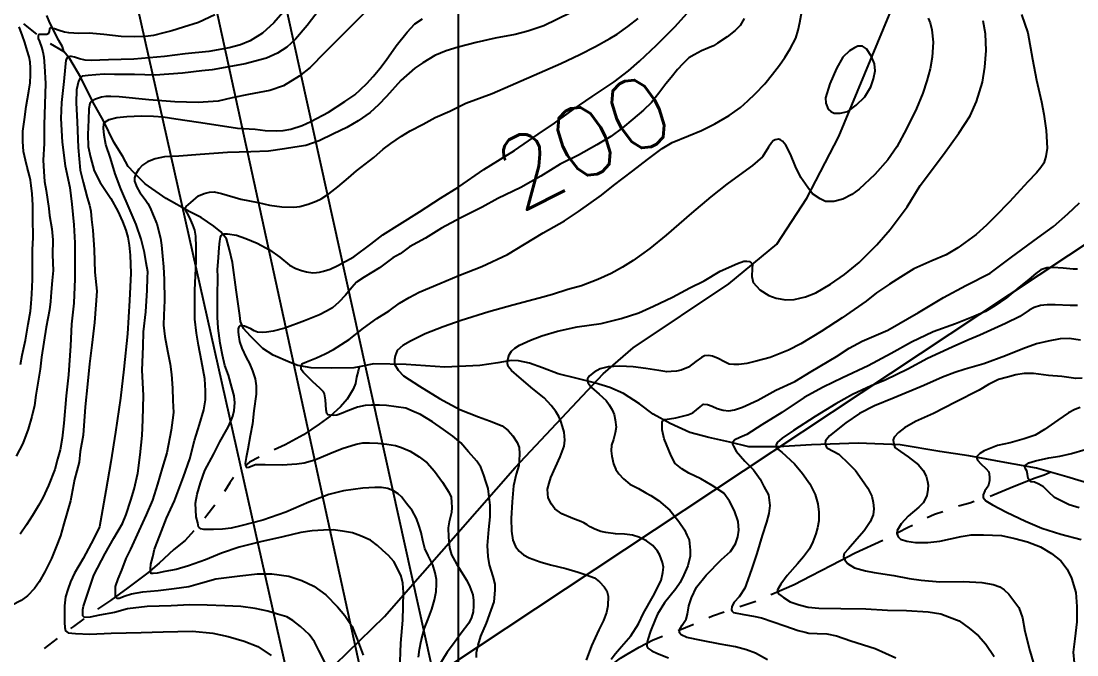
# Model space of a CAD drawing. Header units: millimetres. Extents: x 548366 to 1117317, y 7446967 to 14899125.
# Drawn here: x 556097 to 556733, y 7456739 to 7457121 of the extents above; entities that cross this region are included whole.
import ezdxf
from ezdxf.enums import TextEntityAlignment as Align

# ---------------------------------------------------------------- set-up
doc = ezdxf.new("R2010")
doc.units = ezdxf.units.MM
doc.header["$MEASUREMENT"] = 0
doc.linetypes.add('RIO_PERIODICO', pattern=[5.8, 3, -0.4, 0.4, -0.4, 0.4, -0.4, 0.4, -0.4])
for name, color, linetype in [('AQUEDUTO', 7, 'Continuous'), ('CURVA_INTERMEDIÁRIA', 32, 'Continuous'), ('CURVA_MESTRA', 36, 'Continuous'), ('ENERGIA', 7, 'Continuous'), ('MALHA_TM', 8, 'Continuous'), ('RADIAIS', 222, 'Continuous'), ('RIO_PERIÓDICO', 4, 'RIO_PERIODICO'), ('RIO_PERMANENTE', 4, 'Continuous'), ('TXT_CURVA_MESTRA', 7, 'Continuous')]:
    doc.layers.add(name, color=color, linetype=linetype)
doc.styles.add('ROMANS', font='romans.shx')

msp = doc.modelspace()

# ---------------------------------------------------------------- linework, layer by layer
at = {"layer": 'AQUEDUTO', "ltscale": 5}
msp.add_lwpolyline([(555922.08, 7456404.56), (556003.1, 7456464.32), (556066.84, 7456521.98), (556153.43, 7456607.28), (556203.94, 7456649.33), (556278.51, 7456726.22), (556315.79, 7456762.26), (556394.39, 7456852.03), (556447.31, 7456908.49), (556465.35, 7456924.11), (556523.07, 7456962.56), (556551.94, 7456986.58), (556569.97, 7457014.21), (556589.22, 7457051.46), (556693.39, 7457302.63), (556721.05, 7457355.49), (556741.5, 7457411.96)], dxfattribs=at)
at = {"layer": 'CURVA_INTERMEDIÁRIA'}
for points, elevation in [([(556276.42, 7457127.55), (556269.17, 7457118.22), (556262.03, 7457109.93), (556256.83, 7457105.14), (556251.27, 7457101.47), (556244.65, 7457098.63), (556231.74, 7457095.17), (556219.67, 7457092.97), (556212, 7457091.61), (556205.72, 7457090.85), (556193.97, 7457089.59), (556177.69, 7457088.33), (556165.2, 7457088.64), (556153.02, 7457088.64), (556146.93, 7457088.96), (556141.89, 7457088.54), (556137.16, 7457088.12), (556133.6, 7457087.6), (556132.65, 7457086.97), (556131.39, 7457084.66), (556130.24, 7457079.41), (556130.03, 7457071.65), (556130.55, 7457060.21), (556131.26, 7457044.71), (556132.41, 7457031.18), (556134.2, 7457023.83), (556136.72, 7457014.6), (556138.09, 7457010.11), (556138.83, 7457006.33), (556139.25, 7457001.3), (556140.09, 7456994.9), (556140.82, 7456983.04), (556141.35, 7456969.72), (556142.39, 7456958.29), (556141.87, 7456949.9), (556141.03, 7456939.41), (556139.45, 7456925.67), (556137.98, 7456914.55), (556136.81, 7456902.29), (556135.55, 7456888.65), (556134.19, 7456871.55), (556132.51, 7456861.58), (556131.77, 7456855.29), (556129.04, 7456844.8), (556126.52, 7456832), (556122.64, 7456818.15), (556120.54, 7456810.81), (556117.89, 7456804.31), (556115.27, 7456797.28), (556111.07, 7456789.1), (556107.81, 7456783.22), (556104.87, 7456779.13), (556100.78, 7456774.83), (556097, 7456772), (556091.02, 7456768.95)], 260), ([(556213.5, 7457124.6), (556203.73, 7457120.05), (556194.7, 7457117.24), (556187.6, 7457114.9), (556182.89, 7457113.75), (556176.51, 7457112.26), (556171.79, 7457111.68), (556165.09, 7457111.43), (556157.06, 7457111.68), (556146.63, 7457112.84), (556137.81, 7457113.54), (556131.69, 7457113.37), (556125.56, 7457113.7), (556122.91, 7457114.2), (556119.85, 7457115.19), (556117.03, 7457116.18), (556115.29, 7457116.68), (556114.55, 7457116.85), (556113.97, 7457116.1), (556113.72, 7457114.69), (556113.14, 7457113.29), (556112.4, 7457112.88), (556111.07, 7457112.71), (556108.92, 7457112.79), (556107.93, 7457112.79), (556107.35, 7457112.63), (556107.1, 7457111.8), (556107.18, 7457111.06), (556107.18, 7457110.31), (556108.01, 7457108.59), (556109.17, 7457105.2), (556110, 7457102.3), (556110.66, 7457099.16), (556110.91, 7457093.7), (556111.66, 7457083.28), (556111.08, 7457070.8), (556110.75, 7457058.39), (556110.83, 7457047.15), (556110.25, 7457037.17), (556110.58, 7457030.3), (556110.91, 7457024.18), (556111.91, 7457018.81), (556113.48, 7457008.07), (556113.98, 7457003.85), (556115.38, 7456995.74), (556115.96, 7456989.04), (556115.88, 7456980.11), (556116.21, 7456970.61), (556115.63, 7456964.66), (556115.05, 7456957.71), (556114.55, 7456952.09), (556113.97, 7456947.04), (556111.9, 7456936.55), (556110.66, 7456927.54), (556109.25, 7456918.44), (556108.26, 7456911.24), (556106.93, 7456902.83), (556105.77, 7456895.55), (556105.03, 7456889.43), (556103.29, 7456882.82), (556101.05, 7456875.07), (556097.9, 7456866.55), (556093.85, 7456858.78)], 280), ([(556257.26, 7457129.24), (556249.07, 7457119.9), (556242.14, 7457113.61), (556234.85, 7457108.93), (556229.08, 7457106.62), (556222.25, 7457104.73), (556209.86, 7457102.63), (556195.58, 7457101.17), (556183.19, 7457099.49), (556164.72, 7457098.02), (556149.42, 7457097.48), (556139.02, 7457097.16), (556135.45, 7457097.37), (556132.09, 7457098.21), (556128.94, 7457099.16), (556127.16, 7457099.47), (556126.32, 7457099.47), (556124.85, 7457098.84), (556123.9, 7457097.27), (556123.38, 7457093.18), (556122.54, 7457084.47), (556121.17, 7457071.88), (556120.74, 7457062.26), (556121.58, 7457047.89), (556123.47, 7457033.62), (556126.2, 7457020.73), (556127.46, 7457010.66), (556128.61, 7456998.17), (556129.24, 7456987.26), (556129.24, 7456979.08), (556129.14, 7456965.55), (556128.61, 7456951.07), (556127.14, 7456938.27), (556126.62, 7456925.37), (556125.36, 7456907.75), (556124.1, 7456895.16), (556122.52, 7456878.69), (556121.58, 7456869.77), (556120.42, 7456862.76), (556118.85, 7456856.99), (556117.17, 7456850.9), (556113.28, 7456841.25), (556110.03, 7456833.7), (556107.3, 7456829.19), (556103.83, 7456823.1), (556100.03, 7456817.45), (556096.35, 7456811.89)], 270), ([(556427.72, 7457125.74), (556411.66, 7457118.08), (556402, 7457114.82), (556394.34, 7457112.73), (556382.26, 7457110.52), (556370.82, 7457108.01), (556360.03, 7457105.23), (556352.79, 7457103.03), (556346.07, 7457100.09), (556338.72, 7457095.79), (556333.89, 7457092.54), (556325.49, 7457085.09), (556316.99, 7457075.54), (556312.16, 7457070.4), (556307.12, 7457065.89), (556299.91, 7457060.78), (556292.98, 7457056.69), (556285, 7457052.91), (556276.39, 7457048.72), (556268.41, 7457045.99), (556261.8, 7457044.94), (556255.5, 7457043.89), (556245.84, 7457042.63), (556235.27, 7457042.19), (556221.21, 7457041.66), (556204.72, 7457040.51), (556191.81, 7457039.57), (556183.2, 7457039.04), (556177.63, 7457037.89), (556173.01, 7457036.1), (556169.97, 7457034.01), (556167.74, 7457031.78), (556165.96, 7457028.84), (556165.22, 7457026.53), (556165.22, 7457024.54), (556166.48, 7457020.76), (556168.37, 7457017.61), (556171.52, 7457013.42), (556173.2, 7457011.11), (556174.67, 7457008.38), (556176.46, 7457004.08), (556178.56, 7456998.73), (556180.87, 7456990.15), (556181.49, 7456985.93), (556182.12, 7456979.33), (556182.65, 7456972.93), (556182.96, 7456965.27), (556183.17, 7456952.57), (556182.86, 7456943.76), (556182.64, 7456937.69), (556183.37, 7456930.97), (556185.05, 7456922.37), (556186.73, 7456914.19), (556187.47, 7456908.1), (556188.1, 7456899.82), (556188.31, 7456892.37), (556188.63, 7456885.24), (556188, 7456880.63), (556187.27, 7456874.44), (556184.54, 7456860.9), (556181.81, 7456851.67), (556179.08, 7456841.92), (556176.01, 7456832.29), (556172.13, 7456823.48), (556167.72, 7456813.93), (556162.68, 7456802.92), (556160.04, 7456797.27), (556157.32, 7456790.14), (556155.11, 7456785), (556153.54, 7456780.28), (556153.43, 7456777.76), (556153.43, 7456776.08), (556153.54, 7456774.61), (556153.96, 7456773.77), (556154.59, 7456773.25), (556155.95, 7456773.25), (556159.62, 7456774.82), (556163.4, 7456775.97), (556170.12, 7456777.23), (556179.47, 7456777.86), (556189.02, 7456779.12), (556197.84, 7456780.38), (556204.88, 7456782.37), (556214.09, 7456784.9), (556228.68, 7456786.69), (556239.18, 7456788.05), (556247.89, 7456788.05), (556258.08, 7456786.58), (556265.95, 7456783.96), (556273.09, 7456780.5), (556280.3, 7456775.42), (556287.33, 7456768.18), (556291.85, 7456762.83), (556296.26, 7456756.32), (556299.3, 7456748.66), (556302.77, 7456739.01)], 230), ([(556336.17, 7456737.74), (556336.75, 7456742.44), (556337.74, 7456747.71), (556339.88, 7456755.21), (556341.78, 7456760.38), (556344.26, 7456766.73), (556345.91, 7456772.24), (556346.81, 7456777.27), (556347.06, 7456781.72), (556346.98, 7456784.6), (556346.24, 7456788.55), (556344.75, 7456793.33), (556342, 7456799), (556340.02, 7456803.28), (556338.7, 7456808.14), (556337.8, 7456812.92), (556336.48, 7456817.29), (556335, 7456821.24), (556332.36, 7456826.1), (556328.98, 7456830.3), (556325.99, 7456834.39), (556323.85, 7456836.2), (556321.05, 7456837.93), (556317.67, 7456839.33), (556313.96, 7456839.91), (556309.92, 7456839.99), (556302.75, 7456839.5), (556290.96, 7456837.93), (556282.14, 7456835.79), (556270.04, 7456831.07), (556256.19, 7456825.06), (556242.34, 7456820.36), (556229.23, 7456816.91), (556223.32, 7456815.48), (556218.21, 7456814.98), (556212.69, 7456814.74), (556207, 7456814.74), (556205.19, 7456815.07), (556204.2, 7456815.81), (556203.7, 7456816.3), (556203.29, 7456818.61), (556202.22, 7456822.4), (556201.89, 7456830.55), (556202.97, 7456836.05), (556204.95, 7456842.88), (556207.5, 7456850.13), (556212.94, 7456860.18), (556216.59, 7456867.49), (556220.71, 7456874.9), (556221.95, 7456877.21), (556222.44, 7456878.2), (556223.1, 7456880.03), (556224.34, 7456882.91), (556225.08, 7456886.45), (556225.57, 7456891.07), (556225.24, 7456895.27), (556223.76, 7456900.29), (556221.7, 7456907.62), (556219.47, 7456913.45), (556218.23, 7456919.71), (556216.66, 7456926.87), (556215.59, 7456935.93), (556215.18, 7456942.58), (556215.18, 7456954.93), (556215.35, 7456966.96), (556215.18, 7456971.06), (556215.84, 7456978.48), (556216.17, 7456984.57), (556216.5, 7456988.36), (556216.99, 7456990.67), (556217.32, 7456991.66), (556217.9, 7456992.4), (556219.22, 7456992.81), (556221.12, 7456992.81), (556226.56, 7456991.99), (556232.16, 7456990.01), (556239.01, 7456987.21), (556246.42, 7456983.17), (556252.69, 7456978.72), (556258.54, 7456973.78), (556262.4, 7456971.86), (556265.69, 7456970.7), (556268.83, 7456969.88), (556272.62, 7456969.3), (556274.68, 7456969.39), (556276.58, 7456969.63), (556278.97, 7456970.21), (556283.01, 7456971.44), (556287.62, 7456973.59), (556297.18, 7456978.86), (556307.41, 7456986.6), (556314.63, 7456992.1), (556324.85, 7456998.61), (556336.81, 7457006.02), (556349.42, 7457014.26), (556360.47, 7457021.09), (556375.53, 7457031.46), (556393.92, 7457042.99), (556408.18, 7457052.79), (556418.07, 7457059.47), (556429.26, 7457067.69), (556440.8, 7457075.43), (556453.91, 7457084.33), (556462.56, 7457090.92), (556469.24, 7457096.68), (556479.51, 7457106.4), (556490.72, 7457117.52), (556499.63, 7457127.41)], 210), ([(556371.16, 7456737.64), (556371.16, 7456740.54), (556372.13, 7456744.99), (556373.75, 7456750.4), (556377.07, 7456758.31), (556379.98, 7456766.07), (556381.68, 7456771.08), (556382.33, 7456778.11), (556382.25, 7456781.83), (556381.11, 7456786.35), (556378.84, 7456793.36), (556378.12, 7456798.37), (556377.79, 7456805.08), (556378.52, 7456814.61), (556379.33, 7456822.26), (556379.41, 7456829.3), (556378.77, 7456834.14), (556378.2, 7456839.4), (556376.74, 7456843.6), (556375.45, 7456847.4), (556373.81, 7456852.23), (556371.31, 7456855.87), (556366.37, 7456861.53), (556361.6, 7456866.86), (556356.83, 7456870.9), (556351.17, 7456874.94), (556344.7, 7456879.63), (556337.38, 7456883.88), (556333.66, 7456885.65), (556328.56, 7456887.67), (556322.74, 7456888.64), (556317, 7456889.37), (556312.63, 7456889.61), (556307.86, 7456889.61), (556303.97, 7456889.45), (556299.53, 7456888.4), (556293.54, 7456886.22), (556289.85, 7456884.59), (556286.94, 7456883.54), (556285.08, 7456883.38), (556282.98, 7456883.46), (556281.52, 7456883.78), (556280.96, 7456884.59), (556280.55, 7456886.78), (556280.47, 7456889.85), (556280.15, 7456892.76), (556279.5, 7456896.36), (556278.93, 7456897.57), (556276.99, 7456899.51), (556272.38, 7456903.88), (556266.96, 7456909.21), (556265.51, 7456910.99), (556265.43, 7456911.96), (556265.43, 7456913.17), (556266.32, 7456914.71), (556268.74, 7456915.76), (556274.73, 7456918.1), (556279.9, 7456920.45), (556284.92, 7456923.19), (556294.42, 7456929.15), (556303.15, 7456935.86), (556311.08, 7456941.76), (556318.52, 7456946.28), (556324.67, 7456950.97), (556330.49, 7456954.36), (556336.61, 7456957.57), (556349.06, 7456962.91), (556360.38, 7456967.68), (556374.22, 7456973.17), (556389.75, 7456980.28), (556400.08, 7456986.46), (556411.24, 7456993.25), (556424.1, 7457000.61), (556432.6, 7457006.27), (556446.39, 7457015.94), (556453.67, 7457021.76), (556465.16, 7457030.65), (556474.06, 7457037.52), (556482.83, 7457044.12), (556488.9, 7457047.84), (556498.68, 7457051.72), (556506.61, 7457055.03), (556514.7, 7457059.07), (556523.19, 7457063.92), (556530.15, 7457068.77), (556534.57, 7457072.86), (556538.94, 7457077.15), (556544.68, 7457083.05), (556549.37, 7457088.95), (556553.66, 7457094.28), (556556.76, 7457099.02), (556559.91, 7457104.11), (556563.31, 7457110.58), (556564.84, 7457115.34), (556565.9, 7457120.03), (556567.03, 7457126.71)], 190), ([(556699.2, 7457124.82), (556703.13, 7457113.78), (556705.97, 7457097.93), (556708.32, 7457085.32), (556711.38, 7457072.33), (556712.75, 7457064.89), (556714.22, 7457054.92), (556714.8, 7457044.36), (556713.92, 7457039.37), (556712.75, 7457035.36), (556710.99, 7457032.62), (556708.34, 7457029.49), (556703.03, 7457024.14), (556692.16, 7457012.11), (556683.36, 7457003.21), (556678.31, 7456997.87), (556671.95, 7456992.3), (556660.89, 7456984.38), (556653.84, 7456980.08), (556645.33, 7456976.56), (556634.46, 7456971.57), (556626.34, 7456966.68), (556619.78, 7456962.38), (556612.05, 7456957.29), (556605.84, 7456952.22), (556591.25, 7456942.15), (556578.73, 7456933.94), (556566.39, 7456926.5), (556558.97, 7456922.67), (556547.91, 7456918.18), (556539.5, 7456916.02), (556533.82, 7456914.56), (556529.03, 7456913.97), (556525.99, 7456913.97), (556523.35, 7456914.26), (556520.51, 7456915.63), (556516.6, 7456917.69), (556513.27, 7456919.15), (556510.92, 7456919.54), (556508.47, 7456919.35), (556506.52, 7456918.37), (556503.19, 7456915.93), (556498.74, 7456912.44), (556494.34, 7456910.68), (556491.6, 7456910), (556488.27, 7456909.8), (556485.63, 7456909.61), (556480.93, 7456910.39), (556473.1, 7456911.66), (556465.37, 7456912.74), (556457.34, 7456913.13), (556450.3, 7456912.74), (556445.6, 7456911.37), (556441.98, 7456909.41), (556439.24, 7456907.26), (556437.96, 7456905.4), (556437.96, 7456904.13), (556438.36, 7456902.76), (556440.31, 7456900.22), (556445.01, 7456896.21), (556449.12, 7456892.4), (556450.98, 7456889.76), (556452.84, 7456886.72), (556454.02, 7456883.89), (556454.7, 7456880.76), (556455.19, 7456876.36), (556454.7, 7456872.86), (556453.53, 7456868.85), (556452.45, 7456865.52), (556452.16, 7456862.1), (556452.65, 7456858.77), (556453.62, 7456854.18), (556455.09, 7456850.85), (556456.85, 7456848.12), (556459.59, 7456845.28), (556463.41, 7456842.05), (556468.7, 7456839.31), (556473.1, 7456836.77), (556476.13, 7456835.11), (556480.67, 7456832.1), (556487.52, 7456826.43), (556493, 7456819.58), (556496.33, 7456814.4), (556497.7, 7456811.27), (556499.17, 7456808.53), (556499.36, 7456806.18), (556499.75, 7456802.27), (556499.75, 7456798.69), (556498.38, 7456792.73), (556496.03, 7456787.45), (556493.78, 7456782.85), (556491.14, 7456779.04), (556484.39, 7456770.53), (556480.18, 7456763.78), (556478.9, 7456760.98), (556475.96, 7456753.45), (556474.2, 7456748.36), (556473.61, 7456745.82), (556473.71, 7456744.35), (556474.3, 7456743.18), (556476.65, 7456741.61), (556480.07, 7456739.95), (556486.73, 7456737.31)], 160), ([(556096.56, 7456914.01), (556097.52, 7456919.64), (556099.53, 7456928.72), (556101.06, 7456938.28), (556102.44, 7456946.22), (556102.84, 7456950.8), (556103.4, 7456956.5), (556103.81, 7456965.26), (556103.73, 7456974.26), (556103.73, 7456983.34), (556104.05, 7456990.33), (556103.89, 7457002.3), (556103.89, 7457010.1), (556103.57, 7457016.76), (556102.92, 7457021.82), (556102.44, 7457025.11), (556101.88, 7457027.69), (556100.43, 7457032.99), (556099.47, 7457037.09), (556098.33, 7457042.28), (556097.93, 7457048.39), (556097.93, 7457054.66), (556098.9, 7457061.65), (556100.02, 7457069.36), (556101.57, 7457078.76), (556102.37, 7457083.66), (556102.61, 7457088.48), (556102.61, 7457092.74), (556102.37, 7457096.04), (556101.65, 7457099.33), (556100.52, 7457103.11), (556099.07, 7457107.91), (556097.62, 7457111.93), (556095.69, 7457117.39)], 290), ([(556280.91, 7456732.44), (556276.24, 7456741.86), (556273.62, 7456747), (556270.26, 7456751.51), (556265.12, 7456756.23), (556260.5, 7456759.9), (556256.93, 7456762.1), (556251.36, 7456763.78), (556245.38, 7456765.46), (556237.92, 7456767.14), (556229.1, 7456768.29), (556219.55, 7456768.71), (556208.84, 7456769.03), (556198.46, 7456769.23), (556187.33, 7456768.7), (556172.84, 7456768.28), (556160.87, 7456766.92), (556153.21, 7456764.71), (556144.18, 7456763.14), (556138.4, 7456761.99), (556135.04, 7456761.78), (556134.1, 7456762.72), (556133.99, 7456764.29), (556134.1, 7456766.5), (556134.51, 7456768.55), (556136.19, 7456773.9), (556140.7, 7456787.23), (556147.42, 7456800.23), (556152.67, 7456809.47), (556157.92, 7456818.28), (556160.05, 7456823.63), (556162.99, 7456832.33), (556164.98, 7456838.94), (556167.08, 7456848.7), (556168.65, 7456859.71), (556169.81, 7456871.35), (556170.13, 7456880.79), (556170.65, 7456895.48), (556169.81, 7456910.69), (556170.45, 7456924.95), (556170.66, 7456933.66), (556172.02, 7456945.72), (556172.76, 7456958.83), (556172.97, 7456966.18), (556173.18, 7456969.96), (556172.22, 7456975.19), (556171.27, 7456981.59), (556169.17, 7456989.46), (556166.23, 7456998.27), (556162.45, 7457006.87), (556156.89, 7457019.78), (556153.56, 7457028.89), (556150.62, 7457038.34), (556147.99, 7457046.62), (556146.84, 7457052.08), (556146.42, 7457056.38), (556146.63, 7457058.9), (556147.36, 7457060.05), (556149.99, 7457061.63), (556154.61, 7457062.78), (556160.49, 7457063.41), (556169.41, 7457063.72), (556176.55, 7457063.62), (556182.33, 7457063.2), (556190.1, 7457061.94), (556203.64, 7457059.95), (556212.94, 7457058.68), (556227.22, 7457056.48), (556237.83, 7457055.74), (556243.92, 7457055.01), (556250.53, 7457054.8), (556254.63, 7457054.9), (556259.35, 7457055.85), (556266.07, 7457057.95), (556271.28, 7457060.43), (556281.99, 7457066.09), (556291.86, 7457072.49), (556297.84, 7457076.48), (556301.31, 7457079.73), (556305.08, 7457083.19), (556308.86, 7457087.49), (556312.85, 7457092.22), (556316.74, 7457097.25), (556322.76, 7457106.04), (556329.27, 7457114.12), (556334, 7457119.16), (556338.62, 7457122.3)], 240), ([(556324.85, 7456729.86), (556325.58, 7456746.23), (556326.84, 7456760.18), (556327.05, 7456776.85), (556326.84, 7456782.31), (556325.79, 7456786.5), (556323.69, 7456790.81), (556321.38, 7456795.42), (556318.02, 7456798.99), (556314.76, 7456802.03), (556311.51, 7456805.07), (556307.21, 7456808.22), (556301.33, 7456810.95), (556296.52, 7456812.63), (556290.43, 7456813.78), (556284.76, 7456814.41), (556278.88, 7456814.31), (556272.06, 7456813.89), (556265.23, 7456812.84), (556254.42, 7456810.32), (556240.98, 7456807.28), (556228.17, 7456804.13), (556217.6, 7456800.43), (556207.95, 7456796.34), (556197.66, 7456792.78), (556190.2, 7456790.68), (556183.48, 7456789.31), (556178.76, 7456788.37), (556176.34, 7456788.26), (556175.29, 7456788.26), (556174.77, 7456789.52), (556174.77, 7456791.1), (556175.08, 7456793.82), (556176.24, 7456798.23), (556177.29, 7456802.91), (556180.33, 7456810.98), (556184.43, 7456821.47), (556189.15, 7456831.86), (556194.63, 7456846.33), (556198.41, 7456857.34), (556201.24, 7456868.25), (556204.29, 7456878.01), (556206.91, 7456886.82), (556207.96, 7456892.7), (556207.86, 7456898.24), (556207.44, 7456905.48), (556206.6, 7456910.94), (556205.44, 7456916.29), (556203.76, 7456925.73), (556202.5, 7456932.86), (556201.57, 7456941.45), (556201.47, 7456958.76), (556202.31, 7456976.28), (556202.31, 7456984.64), (556202, 7456991.25), (556201.47, 7456995.03), (556200.32, 7456998.07), (556198.43, 7457002.37), (556196.96, 7457005.31), (556195.91, 7457007.3), (556195.7, 7457008.35), (556196.22, 7457009.19), (556199.16, 7457011.61), (556203.68, 7457015.7), (556207.14, 7457017.06), (556210.39, 7457017.8), (556213.23, 7457018), (556217.53, 7457017.06), (556229.19, 7457013.7), (556239.58, 7457011.61), (556246.47, 7457009.93), (556253.93, 7457008.98), (556261.07, 7457008.77), (556264.74, 7457009.3), (556269.68, 7457010.56), (556274.51, 7457012.34), (556277.55, 7457013.91), (556282.17, 7457016.85), (556287.53, 7457021.05), (556294.03, 7457026.5), (556298.92, 7457030.75), (556309.21, 7457038.73), (556314.98, 7457043.76), (556319.5, 7457047.23), (556326.01, 7457051.63), (556331.26, 7457054.78), (556338.92, 7457058.87), (556346.17, 7457062.75), (556355.05, 7457066.7), (556364.6, 7457071.42), (556380.45, 7457077.19), (556391.58, 7457082.12), (556412.16, 7457091.04), (556421.88, 7457095.4), (556433.33, 7457100.75), (556442.67, 7457105.58), (556451.49, 7457110.3), (556455.9, 7457113.03), (556462.2, 7457117.54), (556468.39, 7457122.36)], 220), ([(556643.08, 7457122.66), (556644.36, 7457119.73), (556645.34, 7457115.62), (556646.12, 7457108.19), (556645.44, 7457099.1), (556644.36, 7457092.15), (556642.21, 7457084.92), (556639.86, 7457077.39), (556636.03, 7457068.22), (556629.96, 7457056), (556624.18, 7457045.14), (556618.9, 7457037.32), (556610.93, 7457028.55), (556601.54, 7457019.55), (556597.13, 7457016.42), (556591.75, 7457013.68), (556586.37, 7457012.21), (556581.18, 7457012.31), (556577.98, 7457013.73), (556573.48, 7457016.86), (556570.54, 7457020.57), (556566.43, 7457026.64), (556563.2, 7457033.38), (556560.17, 7457040.72), (556557.43, 7457046.2), (556555.37, 7457048.64), (556554.1, 7457049.42), (556552.93, 7457049.72), (556550.97, 7457049.32), (556549.8, 7457048.74), (556548.82, 7457047.56), (556546.86, 7457045.02), (556543.24, 7457039.15), (556537.27, 7457033.87), (556529.24, 7457028.1), (556521.9, 7457022.63), (556512.17, 7457014.94), (556500.62, 7457005.16), (556485.26, 7456991.86), (556475.51, 7456983.87), (556465.43, 7456976.63), (556459.07, 7456972.62), (556452.22, 7456968.91), (556444.19, 7456965.19), (556434.31, 7456961.48), (556426.09, 7456959.13), (556416.79, 7456956.2), (556408.91, 7456953.99), (556392.96, 7456949.88), (556378.57, 7456945.68), (556361.87, 7456940.46), (556351, 7456936.65), (556340.24, 7456932.54), (556331.43, 7456928.14), (556326.83, 7456925.6), (556323.4, 7456922.47), (556322.13, 7456919.34), (556321.74, 7456916.99), (556321.74, 7456914.16), (556323.89, 7456910.63), (556327.06, 7456907.25), (556336.75, 7456901.09), (556348.78, 7456893.56), (556361.02, 7456886.91), (556372.23, 7456882.47), (556378.89, 7456880.22), (556386.62, 7456877.1), (556390.14, 7456874.36), (556393.08, 7456871.03), (556395.62, 7456867.02), (556396.8, 7456864.09), (556397.09, 7456860.18), (556396.79, 7456856.3), (556396.5, 7456853.17), (556394.93, 7456848.09), (556393.46, 7456841.04), (556392.68, 7456831.27), (556391.99, 7456821.32), (556392.09, 7456813.6), (556393.07, 7456808.32), (556394.64, 7456804.41), (556396.79, 7456801.57), (556399.43, 7456799.42), (556402.86, 7456797.66), (556409.42, 7456795.31), (556415.68, 7456793.35), (556424.88, 7456791.2), (556432.41, 7456789.05), (556437.17, 7456787.37), (556442.16, 7456785.51), (556445.09, 7456783.16), (556448.03, 7456780.13), (556449.6, 7456777.79), (556450.38, 7456774.56), (556450.28, 7456768.69), (556449.29, 7456764.7), (556447.63, 7456759.81), (556444.79, 7456754.24), (556440.29, 7456744.65), (556437.06, 7456735.95)], 180), ([(556452.26, 7456736.55), (556454.8, 7456739.97), (556458.52, 7456744.18), (556464.1, 7456750.73), (556468.7, 7456757.96), (556471.74, 7456764.3), (556477.41, 7456774.56), (556482.21, 7456784.05), (556483.38, 7456788.84), (556483.77, 7456791.97), (556483.09, 7456794.9), (556481.43, 7456799.21), (556480.15, 7456801.55), (556477.22, 7456804.98), (556473.5, 7456807.91), (556468.9, 7456810.06), (556465.08, 7456811.33), (556460.31, 7456811.79), (556454.83, 7456812.08), (556448.96, 7456812.96), (556445.92, 7456813.45), (556442.4, 7456814.82), (556439.56, 7456816.28), (556437.8, 7456817.46), (556435.84, 7456818.63), (556433.89, 7456819.61), (556429.19, 7456821.37), (556422.53, 7456824.11), (556418.23, 7456827.04), (556416.17, 7456829.88), (556414.31, 7456833.69), (556414.02, 7456836.23), (556413.92, 7456838.97), (556414.8, 7456842.69), (556415.8, 7456846), (556421.48, 7456858.42), (556423.83, 7456864.78), (556424.22, 7456868.4), (556423.83, 7456873.39), (556422.85, 7456876.81), (556421.97, 7456879.94), (556420.7, 7456882.77), (556418.94, 7456885.81), (556416, 7456889.33), (556411.95, 7456893.92), (556405.1, 7456899.49), (556396.88, 7456906.33), (556392.18, 7456910.44), (556390.13, 7456912.89), (556389.84, 7456914.74), (556389.84, 7456916.11), (556390.81, 7456919.93), (556392.09, 7456922.18), (556394.14, 7456923.94), (556396.98, 7456925.7), (556403.54, 7456928.63), (556410.49, 7456931.37), (556419.88, 7456934.11), (556431.63, 7456936.65), (556446.1, 7456938.75), (556458.23, 7456941.68), (556468.9, 7456945.2), (556477.61, 7456949.12), (556489.06, 7456954.59), (556499.63, 7456960.17), (556508.2, 7456964.36), (556517.89, 7456970.22), (556528.36, 7456974.82), (556532.18, 7456976.19), (556533.94, 7456976.19), (556535.41, 7456975.99), (556536.49, 7456975.31), (556537.37, 7456974.43), (556537.2, 7456971.81), (556536.9, 7456967.02), (556537.69, 7456963.5), (556541.8, 7456959), (556547.18, 7456955.57), (556551.49, 7456953.91), (556557.36, 7456953.03), (556562.45, 7456953.13), (556569.3, 7456954.89), (556575.37, 7456957.24), (556584.33, 7456962.4), (556592.65, 7456968.17), (556601.55, 7456975.5), (556612.22, 7456986.16), (556620.24, 7456995.26), (556630.46, 7457008.93), (556638.19, 7457021.83), (556652.38, 7457040.61), (556661.51, 7457053.32), (556668.36, 7457063.78), (556672.28, 7457072.48), (556675.8, 7457084.12), (556677.17, 7457093.02), (556677.94, 7457103.08), (556677.54, 7457113.16), (556676.17, 7457120.98)], 170), ([(556598.81, 7457104.69), (556595.77, 7457102.99), (556591.79, 7457099.2), (556587.81, 7457092.37), (556583.83, 7457083.09), (556581.36, 7457074.56), (556581.55, 7457071.34), (556582.88, 7457067.74), (556584.4, 7457066.41), (556586.48, 7457065.47), (556590.09, 7457065.47), (556594.64, 7457066.41), (556599.76, 7457070.2), (556604.88, 7457075.32), (556608.48, 7457081.19), (556610.19, 7457086.12), (556611.14, 7457090.86), (556610.76, 7457095.03), (556609.05, 7457099.57), (556606.02, 7457104.12), (556603.55, 7457105.83), (556600.71, 7457105.83), (556598.81, 7457104.69)], 190), ([(556733.1, 7456971.45), (556730.46, 7456971.45), (556724.29, 7456972.14), (556718.22, 7456972.53), (556714.6, 7456972.33), (556710.98, 7456971.16), (556707.85, 7456968.81), (556703.93, 7456965.39), (556697.9, 7456960.55), (556690.27, 7456954.19), (556683.22, 7456949.4), (556677.54, 7456945.98), (556670.69, 7456942.95), (556659.54, 7456938.64), (556646.03, 7456933.75), (556633.01, 7456927.59), (556620.91, 7456920.68), (556606.92, 7456913.35), (556591.55, 7456906.02), (556579.81, 7456900.34), (556568.4, 7456894.12), (556554.9, 7456885.22), (556542.96, 7456877.79), (556533.96, 7456871.92), (556529.65, 7456870.16), (556526.62, 7456868.79), (556525.44, 7456867.33), (556525.34, 7456866.06), (556525.83, 7456864.78), (556527.4, 7456861.95), (556532.78, 7456855.93), (556537.97, 7456850.55), (556541.88, 7456845.07), (556544.23, 7456840.67), (556546.87, 7456835.49), (556547.75, 7456829.06), (556547.16, 7456824.27), (556545.7, 7456819.09), (556543.15, 7456811.07), (556539.92, 7456800.21), (556536.99, 7456791.12), (556534.52, 7456784.3), (556532.66, 7456779.41), (556529.24, 7456774.13), (556526.2, 7456771), (556524.83, 7456768.27), (556524.74, 7456766.41), (556524.93, 7456765.63), (556525.81, 7456764.75), (556532.08, 7456763.57), (556537.85, 7456762.59), (556542.65, 7456761.42), (556549.75, 7456759.15), (556556.79, 7456756.7), (556564.72, 7456753.77), (556569.12, 7456752.79), (556571.28, 7456752.3), (556576.27, 7456752.11), (556582.04, 7456751.91), (556587.82, 7456750.74), (556596.43, 7456747.61), (556611.26, 7456742.97), (556623.59, 7456737.5)], 140), ([(556732.95, 7456949.61), (556728.66, 7456949.5), (556719.56, 7456950.08), (556714.76, 7456949.98), (556710.65, 7456949.5), (556706.84, 7456948.32), (556703.9, 7456946.76), (556698.22, 7456942.94), (556689.61, 7456938.74), (556674.25, 7456931.8), (556666.94, 7456928.8), (556657.45, 7456924.4), (556642.67, 7456917.75), (556630.83, 7456911.2), (556617.13, 7456904.65), (556608.84, 7456901.27), (556597.49, 7456896.09), (556587.51, 7456890.42), (556574.98, 7456882.69), (556561.96, 7456874.38), (556555.11, 7456869.68), (556552.18, 7456867.14), (556551.59, 7456865.58), (556551.59, 7456864.4), (556552.57, 7456863.03), (556554.92, 7456861.2), (556562.55, 7456854.16), (556567.45, 7456848.49), (556571.85, 7456842.14), (556574.98, 7456835.68), (556576.65, 7456830.11), (556577.34, 7456825.05), (556577.25, 7456819.87), (556576.37, 7456815.76), (556575.39, 7456812.05), (556573.63, 7456807.25), (556571.67, 7456803.05), (556568.05, 7456798.16), (556564.39, 7456794.09), (556558.23, 7456786.95), (556554.31, 7456781.77), (556552.45, 7456778.44), (556552.45, 7456776.98), (556553.53, 7456775.61), (556555.88, 7456773.65), (556559.99, 7456771.21), (556565.37, 7456769.25), (556570.85, 7456767.98), (556577.31, 7456767.29), (556590.51, 7456767.18), (556605.48, 7456766.98), (556618.69, 7456766.1), (556629.95, 7456765.91), (556643.06, 7456765.03), (556650.8, 7456763.85), (556655.88, 7456761.9), (556661.76, 7456759.65), (556667.78, 7456755.3), (556673.45, 7456750.6), (556677.76, 7456745.71), (556682.75, 7456738.18)], 130), ([(556734.89, 7456928.77), (556728.04, 7456929.75), (556722.59, 7456929.61), (556715.45, 7456928.15), (556708.3, 7456926.58), (556700.08, 7456923.45), (556689.71, 7456919.34), (556676.59, 7456914.55), (556665.34, 7456911.23), (556659.21, 7456909.21), (556651.78, 7456906.38), (556640.42, 7456901.49), (556622.71, 7456893.96), (556610.87, 7456889.26), (556601.77, 7456884.57), (556593.45, 7456878.99), (556583.72, 7456871.2), (556581.18, 7456868.17), (556580.98, 7456866.51), (556581.57, 7456864.75), (556582.45, 7456863.77), (556589.21, 7456859.96), (556595.17, 7456854.48), (556599.29, 7456850.18), (556603.23, 7456844.84), (556606.85, 7456839.56), (556609.1, 7456834.77), (556609.88, 7456830.86), (556610.28, 7456827.05), (556609.88, 7456823.62), (556608.12, 7456819.32), (556604.6, 7456813.85), (556600.17, 7456808.78), (556595.08, 7456803.11), (556592.44, 7456800.18), (556592.15, 7456798.22), (556592.93, 7456796.36), (556594.59, 7456794.21), (556598.8, 7456791.57), (556605.36, 7456789.81), (556610.55, 7456788.74), (556622.49, 7456786.98), (556631.59, 7456785.22), (556638.8, 7456784.12), (556650.15, 7456783.24), (556664.44, 7456783.34), (556675.4, 7456782.85), (556682.25, 7456781.48), (556686.27, 7456780.11), (556688.91, 7456778.35), (556691.65, 7456775.81), (556694.68, 7456771.8), (556697.66, 7456767.74), (556699.81, 7456761.48), (556701.38, 7456753.56), (556704.41, 7456741.72), (556708.33, 7456728.06)], 120), ([(556735.78, 7456905.74), (556732.09, 7456905.72), (556723.68, 7456906.9), (556715.46, 7456907.48), (556706.55, 7456908.56), (556700.97, 7456908.56), (556695.98, 7456907.87), (556690.79, 7456906.51), (556685.51, 7456904.94), (556679.44, 7456902.01), (556673.71, 7456898.63), (556659.52, 7456891.29), (556646.31, 7456884.64), (556635.44, 7456879.66), (556628.89, 7456875.84), (556625.27, 7456873.1), (556622.52, 7456870.27), (556622.04, 7456868.6), (556622.23, 7456866.84), (556623.01, 7456864.11), (556626.47, 7456861.71), (556630.97, 7456858.38), (556637.23, 7456853.69), (556640.17, 7456850.27), (556641.93, 7456846.84), (556642.71, 7456843.52), (556643.01, 7456841.37), (556642.91, 7456838.73), (556642.22, 7456835.01), (556640.07, 7456830.81), (556637.52, 7456828.08), (556630.96, 7456822.8), (556626.85, 7456818.01), (556624.5, 7456814), (556624.21, 7456812.34), (556624.6, 7456811.26), (556624.99, 7456810.28), (556626.36, 7456808.91), (556630.28, 7456807.64), (556635.56, 7456806.96), (556642.81, 7456806.86), (556650.15, 7456807.64), (556656.51, 7456809.01), (556663.06, 7456810.38), (556669.03, 7456811.46), (556676.47, 7456811.46), (556687.2, 7456811.05), (556695.32, 7456809.29), (556702.86, 7456807.23), (556710.79, 7456804.2), (556717.35, 7456800.19), (556723.02, 7456795.79), (556726.84, 7456790.8), (556729.38, 7456785.33), (556731.95, 7456776.84), (556732.63, 7456768.24), (556732.63, 7456759.14), (556731.36, 7456748.78), (556730.39, 7456740.79), (556730.97, 7456734.34)], 110), ([(556734.07, 7456827.67), (556727.91, 7456829.62), (556722.04, 7456832.46), (556719.1, 7456834.02), (556715.67, 7456837.25), (556712.64, 7456840.48), (556709.7, 7456841.94), (556707.16, 7456843.12), (556705.2, 7456843.31), (556704.03, 7456844.19), (556703.24, 7456845.37), (556702.85, 7456848.01), (556702.46, 7456849.96), (556701.48, 7456851.53), (556701.29, 7456852.5), (556701.58, 7456853.29), (556703.64, 7456854.85), (556707.65, 7456856.12), (556715.77, 7456857.79), (556722.33, 7456858.86), (556729.5, 7456860.45), (556737.63, 7456862.8)], 90)]:
    msp.add_lwpolyline(points, dxfattribs=dict(at, elevation=elevation))
at = {"layer": 'CURVA_MESTRA'}
for points, elevation in [([(556303.1, 7457125.22), (556291.87, 7457114), (556279.79, 7457101.93), (556271.03, 7457092.95), (556264.41, 7457087.7), (556254.86, 7457081.83), (556246.67, 7457079.1), (556233.86, 7457076.69), (556223.89, 7457074.69), (556215.52, 7457072.66), (556203.55, 7457071.83), (556189.48, 7457072.24), (556173.84, 7457073.4), (556156.02, 7457075.29), (556150.88, 7457075.4), (556147.83, 7457075.5), (556145.31, 7457074.98), (556141.74, 7457073.93), (556139.43, 7457072.57), (556138.17, 7457071.31), (556137.75, 7457068.05), (556137.44, 7457061.34), (556137.12, 7457052.63), (556137.23, 7457045.29), (556138.7, 7457038.91), (556140.9, 7457030.73), (556144.47, 7457023.59), (556150.98, 7457014.05), (556155.08, 7457006.49), (556157.91, 7457000.2), (556159.94, 7456994.86), (556161.19, 7456990.67), (556162.03, 7456985.84), (556162.56, 7456979.86), (556162.87, 7456969.05), (556162.14, 7456952.69), (556160.88, 7456932.54), (556158.78, 7456911.25), (556156.78, 7456893.73), (556153.74, 7456873.38), (556150.91, 7456855.44), (556147.97, 7456838.02), (556145.23, 7456823.03), (556144.07, 7456816.21), (556140.71, 7456809.18), (556134.31, 7456797.22), (556128.95, 7456788.31), (556126.63, 7456783.19), (556124.95, 7456778.57), (556123.69, 7456774.06), (556123.06, 7456768.71), (556123.06, 7456763.57), (556123.06, 7456758.74), (556123.27, 7456755.59), (556123.69, 7456753.6), (556125.16, 7456752.55), (556129.57, 7456752.13), (556138.18, 7456751.61), (556151.09, 7456752.34), (556169.15, 7456752.66), (556182.34, 7456753.06), (556200.09, 7456753.38), (556212.37, 7456752.33), (556221.61, 7456750.34), (556231.16, 7456747.5), (556239.35, 7456744.15), (556247.4, 7456738.74)], 250), ([(556532.28, 7457122.36), (556529.87, 7457118.26), (556526.84, 7457115.14), (556522.11, 7457111.48), (556516.33, 7457107.59), (556513.74, 7457105.9), (556510.35, 7457104.47), (556506.69, 7457102.96), (556502.23, 7457100.64), (556499.01, 7457098.76), (556495.44, 7457095.11), (556492.23, 7457091.72), (556488.3, 7457086.9), (556485.08, 7457083), (556480.89, 7457077.46), (556476.51, 7457071.93), (556471.6, 7457067.21), (556465.27, 7457061.85), (556459.02, 7457056.68), (556451.96, 7457051.42), (556443.59, 7457046.36), (556432.52, 7457040.12), (556421.54, 7457034.68), (556409.85, 7457027.45), (556397.71, 7457020.58), (556383.89, 7457014.09), (556374.6, 7457008.74), (556361.75, 7457002.32), (556350.05, 7456996.07), (556340.32, 7456990.19), (556330.77, 7456984.92), (556325.18, 7456980.75), (556320.81, 7456978.26), (556312.6, 7456972.37), (556303.4, 7456966.75), (556298.76, 7456963.54), (556295.99, 7456960.33), (556292.24, 7456955.87), (556288.14, 7456951.59), (556284.48, 7456948.11), (556280.73, 7456946.23), (556276.64, 7456943.87), (556267.63, 7456940.3), (556255.75, 7456936.02), (556248.61, 7456934.14), (556244.68, 7456933.43), (556242.19, 7456933.34), (556239.15, 7456933.61), (556237.28, 7456934.32), (556235.13, 7456935.48), (556231.38, 7456937.18), (556229.6, 7456937.35), (556228.53, 7456937.35), (556227.99, 7456936.82), (556227.63, 7456935.48), (556227.54, 7456933.79), (556227.72, 7456931.91), (556228.44, 7456927.9), (556229.78, 7456923.8), (556232.45, 7456918.18), (556234.35, 7456914.71), (556236.31, 7456910.34), (556237.92, 7456905.52), (556238.37, 7456901.15), (556238.37, 7456896.16), (556236.94, 7456886.08), (556236.13, 7456878.23), (556234.89, 7456871.02), (556233.38, 7456863.17), (556232.48, 7456858.08), (556232.04, 7456855.67), (556231.86, 7456854.42), (556231.95, 7456853.17), (556232.66, 7456852.1), (556233.91, 7456852.28), (556235.34, 7456852.91), (556238.02, 7456853.8), (556240.16, 7456853.8), (556243.82, 7456853.8), (556254.18, 7456853.71), (556262.84, 7456854.16), (556267.3, 7456854.78), (556273.73, 7456856.56), (556282.83, 7456860.49), (556290.31, 7456863.55), (556298.7, 7456866.05), (556302.72, 7456866.85), (556306.74, 7456866.85), (556311.74, 7456866.67), (556317.18, 7456866.14), (556322.36, 7456865.33), (556326.02, 7456864.08), (556331.11, 7456861.77), (556336.65, 7456858.55), (556341.42, 7456854.75), (556345.79, 7456849.76), (556350.61, 7456843.24), (556354.45, 7456837.27), (556355.79, 7456834.15), (556356.15, 7456831.2), (556356.24, 7456827.99), (556356.15, 7456824.87), (556354.63, 7456819.27), (556354.09, 7456815.7), (556354.27, 7456810.17), (556354.89, 7456803.57), (556355.97, 7456799.38), (556359.09, 7456793.94), (556361.95, 7456789.3), (556365.35, 7456784.06), (556367.13, 7456780.22), (556368.92, 7456775.4), (556369.27, 7456772.01), (556369.27, 7456768.71), (556369.01, 7456765.15), (556368.11, 7456761.67), (556366.42, 7456758.19), (556361.95, 7456752.21), (556356.58, 7456745), (556353.37, 7456740.81), (556348.37, 7456732.6)], 200), ([(556546.26, 7456736.14), (556539.21, 7456740.15), (556533.73, 7456742.2), (556527.07, 7456743.96), (556517.87, 7456745.72), (556506.52, 7456747.77), (556497.81, 7456749.73), (556494.29, 7456751.2), (556493.31, 7456752.47), (556493.41, 7456754.23), (556494.88, 7456757.06), (556497.32, 7456760.78), (556498.2, 7456763.79), (556498.98, 7456768.68), (556500.65, 7456773.57), (556503.68, 7456780.03), (556509.36, 7456787.16), (556518.56, 7456796.65), (556524.04, 7456801.54), (556527, 7456806.02), (556528.57, 7456810.32), (556529.15, 7456814.23), (556528.76, 7456819.61), (556526.51, 7456825.87), (556523.48, 7456831.83), (556519.95, 7456836.53), (556513.01, 7456841.22), (556506.16, 7456845.23), (556498.95, 7456848.64), (556494.74, 7456851.18), (556490.73, 7456854.5), (556488.38, 7456859), (556484.17, 7456869.27), (556483, 7456874.75), (556482.9, 7456877.39), (556483, 7456879.64), (556484.46, 7456881), (556487.4, 7456881.4), (556491.22, 7456881.98), (556493.57, 7456882.57), (556498.36, 7456883.74), (556501.3, 7456885.01), (556503.65, 7456886.77), (556505.7, 7456888.53), (556507.76, 7456890.1), (556510.11, 7456890), (556513.04, 7456889.02), (556515.98, 7456887.65), (556519.7, 7456886.48), (556523.12, 7456886.09), (556526.55, 7456886.77), (556531.34, 7456888.34), (556540.51, 7456892.61), (556551.37, 7456898.57), (556562.83, 7456903.85), (556572.71, 7456909.92), (556587.98, 7456918.91), (556595.61, 7456923.8), (556603.32, 7456928.07), (556618.88, 7456934.82), (556637.28, 7456945.47), (556652.25, 7456954.37), (556665.82, 7456961.58), (556680.4, 7456969.11), (556693.22, 7456978.79), (556709.08, 7456990.33), (556718.64, 7456997.16), (556727.16, 7457004.79), (556734.3, 7457011.44)], 150), ([(556734.61, 7456888.11), (556731.38, 7456887.04), (556727.59, 7456885.03), (556721.23, 7456880.63), (556713.2, 7456874.86), (556707.43, 7456871.44), (556700.87, 7456869.29), (556692.55, 7456866.94), (556684.82, 7456865.18), (556676.89, 7456862.15), (556674.13, 7456860.51), (556672.66, 7456858.85), (556672.47, 7456857.68), (556672.76, 7456856.4), (556674.82, 7456854.16), (556677.85, 7456851.52), (556679.61, 7456849.46), (556680.1, 7456846.43), (556680.1, 7456844.08), (556679.22, 7456840.86), (556677.26, 7456837.92), (556676.29, 7456835.58), (556676.19, 7456834.01), (556677.85, 7456831.96), (556681.86, 7456829.61), (556690.34, 7456825.16), (556701.79, 7456819.78), (556711.48, 7456815.48), (556722.93, 7456811.96), (556735.16, 7456808.73)], 100)]:
    msp.add_lwpolyline(points, dxfattribs=dict(at, elevation=elevation))
at = {"layer": 'ENERGIA', "color": 8, "ltscale": 0.5}
for points in [[(556359.69, 7456662.41), (556210.33, 7457338.46), (556165.91, 7457504.87), (556082.93, 7457738.31), (555722.95, 7458728.87), (555482.81, 7459322.31), (555215.33, 7459981.03)], [(555172.41, 7459975.54), (555442.75, 7459306.4), (555682.88, 7458712.96), (556036.96, 7457732.65), (556122.75, 7457490.04), (556175.68, 7457305.96), (556318.68, 7456649.7)], [(555134.3, 7459941.92), (555412.33, 7459270.22), (555635.98, 7458712.91), (555985.35, 7457752.08), (556083.63, 7457489.59), (556127.59, 7457304.55), (556276.96, 7456639.1)]]:
    msp.add_lwpolyline(points, dxfattribs=at)
at = {"layer": 'MALHA_TM'}
msp.add_lwpolyline([(556360, 7460415), (556360, 7450410)], dxfattribs=at)
at = {"layer": 'RADIAIS', "linetype": 'Continuous', "ltscale": 2.5}
msp.add_lwpolyline([(558529.59, 7458174.53), (550197.86, 7452650.98)], dxfattribs=at)
for radius in [4998.2, 3998.56, 2998.91, 1999.28]:
    msp.add_circle((554363.71, 7455412.75), radius, dxfattribs=at)
at = {"layer": 'RIO_PERIÓDICO', "ltscale": 25, "flags": 128}
for points in [[(555990.64, 7457180.81), (556008.65, 7457170.79), (556028.71, 7457160.97), (556046.31, 7457153), (556060.22, 7457147.27), (556069.03, 7457142.97), (556080.9, 7457135.2), (556093.79, 7457122.73), (556109.75, 7457110.25), (556122.56, 7457102.5)], [(556300.5, 7456912.64), (556299.81, 7456910.06), (556298.79, 7456906.38), (556298.17, 7456902.7), (556296.74, 7456899.12), (556293.26, 7456893.19), (556289.27, 7456888.59), (556282.93, 7456882.87), (556276.28, 7456878.17), (556266.97, 7456871.62), (556255.88, 7456865.73), (556245.76, 7456861.24), (556234.5, 7456855.2), (556231.54, 7456852.96), (556228.16, 7456849.89), (556225.29, 7456846.62), (556222.53, 7456842.84), (556219.26, 7456837.42), (556213.59, 7456829.37), (556208.78, 7456823.13), (556202.74, 7456815.77), (556195.68, 7456808.1), (556188.93, 7456802.58), (556180.03, 7456794.51), (556173.23, 7456788.61), (556161.16, 7456779.51), (556150.72, 7456771.94), (556140.19, 7456764.99), (556128.42, 7456756.3), (556119.57, 7456749.89), (556107.91, 7456740.8)], [(556425.87, 7456703.81), (556431.09, 7456711.05), (556437.02, 7456717.27), (556442.67, 7456723.34), (556448.02, 7456729.13), (556452.8, 7456733.33), (556457.87, 7456737.23), (556461.78, 7456739.69), (556469.16, 7456743.89), (556477.41, 7456748.22), (556484.94, 7456751.12), (556492.32, 7456753.72), (556501.44, 7456757.48), (556513.26, 7456762.63), (556527.59, 7456767.69), (556539.76, 7456771.6), (556548.88, 7456775.65), (556562.48, 7456781.58), (556572.47, 7456786.79), (556584.86, 7456793.2), (556599.05, 7456800.72), (556616.28, 7456808.39), (556631.04, 7456816.06), (556640.45, 7456820.83), (556646.82, 7456823.87), (556652.91, 7456825.89), (556660.43, 7456828.64), (556668.11, 7456830.81), (556679.35, 7456834.36), (556692.38, 7456839.85), (556707, 7456845.64), (556712.94, 7456847.67), (556716.61, 7456849.22)]]:
    msp.add_lwpolyline(points, dxfattribs=at)
at = {"layer": 'RIO_PERMANENTE', "ltscale": 10, "flags": 128}
msp.add_lwpolyline([(556743.8, 7456841.11), (556726.67, 7456846.32), (556708.25, 7456851.64), (556689.21, 7456855.12), (556667.52, 7456859), (556650.12, 7456861.66), (556626.18, 7456865.75), (556601, 7456866.77), (556572.8, 7456865.77), (556552.74, 7456864.54), (556535.14, 7456864.54), (556523.68, 7456867.2), (556510.99, 7456870.06), (556499.53, 7456873.13), (556487.66, 7456878.45), (556477.43, 7456884.18), (556469.24, 7456890.31), (556459.62, 7456896.65), (556451.43, 7456900.13), (556442.22, 7456902.99), (556431.79, 7456905.65), (556420.37, 7456908.34), (556410.95, 7456912.02), (556402.97, 7456914.89), (556396.42, 7456916.32), (556391.92, 7456916.52), (556383.94, 7456915.09), (556373.09, 7456913.45), (556352.01, 7456912.43), (556328.68, 7456914.07), (556309.3, 7456914.48), (556300.5, 7456912.64), (556297.23, 7456912.03), (556283.72, 7456911.82), (556271.64, 7456912.03), (556263.46, 7456913.46), (556258.95, 7456915.3), (556248.72, 7456919.59), (556242.37, 7456923.68), (556235.01, 7456931.05), (556230.71, 7456935.75), (556229.07, 7456940.04), (556228.66, 7456943.47), (556226.41, 7456959.02), (556224.16, 7456975.58), (556222.32, 7456983.15), (556220.48, 7456989.69), (556217.2, 7456993.99), (556212.91, 7456997.46), (556205.33, 7457002.58), (556198.49, 7457005.97), (556184.16, 7457013.95), (556171.68, 7457022.95), (556164.92, 7457029.49), (556161.44, 7457033.38), (556158.17, 7457039.31), (556152.64, 7457047.9), (556146.5, 7457060.78), (556140.16, 7457072.23), (556132.79, 7457086.96), (556126.24, 7457098.2), (556122.56, 7457102.5), (556121.73, 7457105.41), (556119.6, 7457109.21), (556114.13, 7457119.86), (556112.35, 7457124.19)], dxfattribs=at)

# ---------------------------------------------------------------- texts
at = {"layer": 'TXT_CURVA_MESTRA', "ltscale": 4, "style": 'ROMANS'}
msp.add_text('200', height=42.5, rotation=26.82933, dxfattribs=at).set_placement((556435.86, 7457048.47), align=Align.MIDDLE)

doc.saveas('drawing.dxf')
